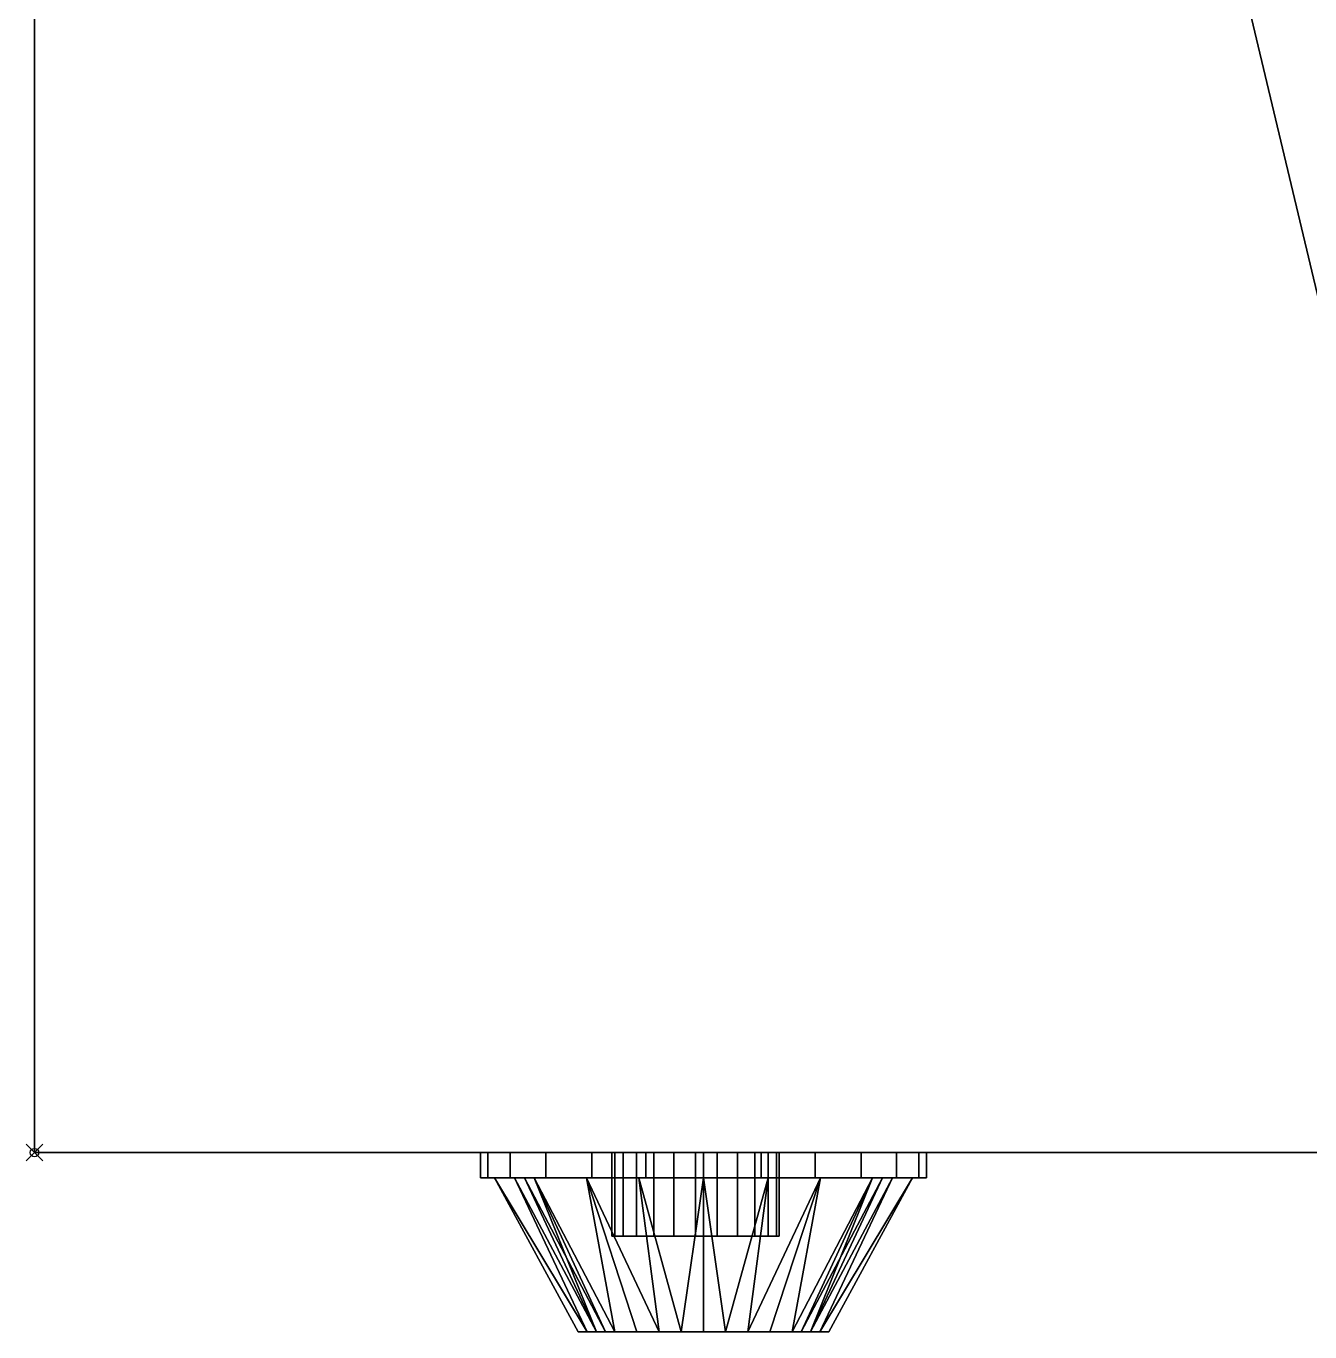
# Model space of a CAD drawing. Extents: x -9 to 861, y -1446 to 1.
# Drawn here: x -1 to 152.5, y -767.4 to -611.3 of the extents above; entities that cross this region are included whole.
import ezdxf

# ---------------------------------------------------------------- set-up
doc = ezdxf.new("R2010")
doc.units = 0
doc.header["$PDMODE"] = 35
for name, color, linetype in [('IQ_200_2D', 1, 'Continuous'), ('IQ_200_3D', 1, 'Continuous'), ('IQ_204_2D', 7, 'Continuous'), ('IQ_BLACK_3D', 250, 'Continuous'), ('IQ_BLUE_3D', 5, 'Continuous'), ('IQ_GRAY_3D', 8, 'Continuous'), ('IQ_INS_3D', 3, 'Continuous')]:
    doc.layers.add(name, color=color, linetype=linetype)

msp = doc.modelspace()

# ---------------------------------------------------------------- linework, layer by layer
at = {"layer": 'IQ_200_2D', "transparency": 33554687}
for q in [(0, 0), (860, -746)]:
    msp.add_line((0, -746), q, dxfattribs=at)
at = {"layer": 'IQ_204_2D', "transparency": 33554687}
for p, q in [((53.32, -749), (53.32, -746)), ((106.68, -749), (106.68, -746)), ((53.32, -749), (106.68, -749)), ((65, -767.44), (55, -749)), ((95, -767.44), (104.99, -749)), ((65, -767.44), (95, -767.44))]:
    msp.add_line(p, q, dxfattribs=at)
at = {"layer": 'IQ_INS_3D', "transparency": 33554687}
msp.add_point((0, -746), dxfattribs=at)

# ---------------------------------------------------------------- meshes
at = {"layer": 'IQ_200_3D', "transparency": 33554687}
mesh = msp.add_polyface(dxfattribs=at)
corners = [(860, 0, 108), (860, -671, 108), (160, -671, 108), (160, -746, 108), (0, -746, 108), (0, 0, 108)]
mesh.append_faces([[corners[k] for k in face] for face in [(0, 1, 2, 5)]], dxfattribs={"vtx2": -1})
mesh.append_faces([[corners[k] for k in face] for face in [(2, 3, 4, 5)]], dxfattribs={"vtx3": -1})
mesh = msp.add_polyface(dxfattribs=at)
corners = [(860, 0, 633), (0, 0, 633), (0, -746, 633), (160, -746, 633), (160, -671, 633), (860, -671, 633)]
mesh.append_faces([[corners[k] for k in face] for face in [(2, 3, 4, 1)]], dxfattribs={"vtx2": -1})
mesh.append_faces([[corners[k] for k in face] for face in [(4, 5, 0, 1)]], dxfattribs={"vtx3": -1})
mesh = msp.add_polyface(dxfattribs=at)
corners = [(0, -746, 108), (0, -746, 633), (0, 0, 633), (0, 0, 108)]
mesh.append_faces([[corners[k] for k in face] for face in [(0, 1, 2, 3)]])
mesh = msp.add_polyface(dxfattribs=at)
corners = [(160, -746, 633), (0, -746, 633), (0, -746, 108), (160, -746, 108), (145, -746, 628), (145, -746, 583), (145, -746, 158), (145, -746, 113), (15, -746, 113), (15, -746, 158), (15, -746, 583), (15, -746, 628)]
mesh.append_faces([[corners[k] for k in face] for face in [(1, 11, 4, 0), (2, 8, 9, 1)]], dxfattribs={"vtx0": -1, "vtx2": -1})
mesh.append_faces([[corners[k] for k in face] for face in [(0, 4, 5, 6)]], dxfattribs={"vtx0": -1, "vtx3": -1})
mesh.append_faces([[corners[k] for k in face] for face in [(10, 11, 1, 9)]], dxfattribs={"vtx1": -1, "vtx2": -1})
mesh.append_faces([[corners[k] for k in face] for face in [(7, 8, 2, 3), (6, 7, 3, 0)]], dxfattribs={"vtx1": -1, "vtx3": -1})
at = {"layer": 'IQ_BLACK_3D', "transparency": 33554687}
mesh = msp.add_polyface(dxfattribs=at)
corners = [(15, -746, 583), (15, -746, 158), (145, -746, 158), (145, -746, 583), (97.25, -746, 276.75), (97.25, -746, 260.5), (62.25, -746, 260.5), (62.25, -746, 276.75)]
mesh.append_faces([[corners[k] for k in face] for face in [(5, 2, 4)]], dxfattribs={"vtx0": -1, "vtx1": -1})
mesh.append_faces([[corners[k] for k in face] for face in [(0, 7, 4), (7, 0, 1, 6)]], dxfattribs={"vtx0": -1, "vtx2": -1})
mesh.append_faces([[corners[k] for k in face] for face in [(4, 2, 3, 0)]], dxfattribs={"vtx0": -1, "vtx3": -1})
mesh.append_faces([[corners[k] for k in face] for face in [(5, 6, 1, 2)]], dxfattribs={"vtx1": -1, "vtx3": -1})
mesh = msp.add_polyface(dxfattribs=at)
corners = [(106.68, -746, 528.82), (105.77, -746, 521.92), (103.1, -746, 515.49), (98.86, -746, 509.96), (93.34, -746, 505.72), (86.9, -746, 503.06), (80, -746, 502.15), (73.1, -746, 503.06), (66.66, -746, 505.72), (61.14, -746, 509.96), (56.9, -746, 515.49), (54.23, -746, 521.92), (53.32, -746, 528.82), (54.23, -746, 535.73), (56.9, -746, 542.16), (61.14, -746, 547.69), (66.66, -746, 551.93), (73.1, -746, 554.59), (80, -746, 555.5), (86.9, -746, 554.59), (93.34, -746, 551.93), (98.86, -746, 547.69), (103.1, -746, 542.16), (105.77, -746, 535.73)]
mesh.append_faces([[corners[k] for k in face] for face in [(11, 9, 10), (13, 11, 12), (16, 13, 14, 15), (23, 21, 22)]], dxfattribs={"vtx0": -1})
mesh.append_faces([[corners[k] for k in face] for face in [(13, 16, 21)]], dxfattribs={"vtx0": -1, "vtx1": -1, "vtx2": -1})
mesh.append_faces([[corners[k] for k in face] for face in [(1, 8, 13, 21)]], dxfattribs={"vtx0": -1, "vtx1": -1, "vtx2": -1, "vtx3": -1})
mesh.append_faces([[corners[k] for k in face] for face in [(1, 4, 5, 6)]], dxfattribs={"vtx0": -1, "vtx3": -1})
mesh.append_faces([[corners[k] for k in face] for face in [(8, 9, 11, 13)]], dxfattribs={"vtx1": -1, "vtx2": -1, "vtx3": -1})
mesh.append_faces([[corners[k] for k in face] for face in [(6, 7, 8, 1), (23, 0, 1, 21), (19, 20, 21, 16)]], dxfattribs={"vtx2": -1, "vtx3": -1})
mesh.append_faces([[corners[k] for k in face] for face in [(1, 2, 3, 4), (16, 17, 18, 19)]], dxfattribs={"vtx3": -1})
mesh = msp.add_polyface(dxfattribs=at)
corners = [(53.32, -746, 528.82), (54.23, -746, 521.92), (56.9, -746, 515.49), (61.14, -746, 509.96), (66.66, -746, 505.72), (73.1, -746, 503.06), (80, -746, 502.15), (86.9, -746, 503.06), (93.34, -746, 505.72), (98.86, -746, 509.96), (103.1, -746, 515.49), (105.77, -746, 521.92), (106.68, -746, 528.82), (106.68, -749, 528.82), (105.77, -749, 521.92), (103.1, -749, 515.49), (98.86, -749, 509.96), (93.34, -749, 505.72), (86.9, -749, 503.06), (80, -749, 502.15), (73.1, -749, 503.06), (66.66, -749, 505.72), (61.14, -749, 509.96), (56.9, -749, 515.49), (54.23, -749, 521.92), (53.32, -749, 528.82)]
mesh.append_faces([[corners[k] for k in face] for face in [(13, 14, 11, 12), (0, 1, 24, 25)]], dxfattribs={"vtx1": -1})
mesh.append_faces([[corners[k] for k in face] for face in [(14, 15, 10, 11), (16, 17, 8, 9), (15, 16, 9, 10), (17, 18, 7, 8), (6, 7, 18, 19), (19, 20, 5, 6), (20, 21, 4, 5), (22, 23, 2, 3), (21, 22, 3, 4), (23, 24, 1, 2)]], dxfattribs={"vtx1": -1, "vtx3": -1})
mesh = msp.add_polyface(dxfattribs=at)
corners = [(106.68, -746, 528.82), (105.77, -746, 535.73), (103.1, -746, 542.16), (98.86, -746, 547.69), (93.34, -746, 551.93), (86.9, -746, 554.59), (80, -746, 555.5), (73.1, -746, 554.59), (66.66, -746, 551.93), (61.14, -746, 547.69), (56.9, -746, 542.16), (54.23, -746, 535.73), (53.32, -746, 528.82), (53.32, -749, 528.82), (54.23, -749, 535.73), (56.9, -749, 542.16), (61.14, -749, 547.69), (66.66, -749, 551.93), (73.1, -749, 554.59), (80, -749, 555.5), (86.9, -749, 554.59), (93.34, -749, 551.93), (98.86, -749, 547.69), (103.1, -749, 542.16), (105.77, -749, 535.73), (106.68, -749, 528.82)]
mesh.append_faces([[corners[k] for k in face] for face in [(13, 14, 11, 12), (0, 1, 24, 25)]], dxfattribs={"vtx1": -1})
mesh.append_faces([[corners[k] for k in face] for face in [(14, 15, 10, 11), (16, 17, 8, 9), (15, 16, 9, 10), (17, 18, 7, 8), (6, 7, 18, 19), (19, 20, 5, 6), (20, 21, 4, 5), (22, 23, 2, 3), (21, 22, 3, 4), (23, 24, 1, 2)]], dxfattribs={"vtx1": -1, "vtx3": -1})
mesh = msp.add_polyface(dxfattribs=at)
corners = [(106.68, -746, 443.82), (105.77, -746, 436.92), (103.1, -746, 430.49), (98.86, -746, 424.96), (93.34, -746, 420.72), (86.9, -746, 418.06), (80, -746, 417.15), (73.1, -746, 418.06), (66.66, -746, 420.72), (61.14, -746, 424.96), (56.9, -746, 430.49), (54.23, -746, 436.92), (53.32, -746, 443.82), (54.23, -746, 450.73), (56.9, -746, 457.16), (61.14, -746, 462.69), (66.66, -746, 466.93), (73.1, -746, 469.59), (80, -746, 470.5), (86.9, -746, 469.59), (93.34, -746, 466.93), (98.86, -746, 462.69), (103.1, -746, 457.16), (105.77, -746, 450.73)]
mesh.append_faces([[corners[k] for k in face] for face in [(11, 9, 10), (4, 2, 3), (16, 13, 14, 15)]], dxfattribs={"vtx0": -1})
mesh.append_faces([[corners[k] for k in face] for face in [(13, 16, 21)]], dxfattribs={"vtx0": -1, "vtx1": -1, "vtx2": -1})
mesh.append_faces([[corners[k] for k in face] for face in [(2, 8, 13, 21)]], dxfattribs={"vtx0": -1, "vtx1": -1, "vtx2": -1, "vtx3": -1})
mesh.append_faces([[corners[k] for k in face] for face in [(2, 4, 5, 6)]], dxfattribs={"vtx0": -1, "vtx3": -1})
mesh.append_faces([[corners[k] for k in face] for face in [(12, 13, 11)]], dxfattribs={"vtx1": -1})
mesh.append_faces([[corners[k] for k in face] for face in [(8, 9, 11, 13)]], dxfattribs={"vtx1": -1, "vtx2": -1, "vtx3": -1})
mesh.append_faces([[corners[k] for k in face] for face in [(0, 1, 2, 23)]], dxfattribs={"vtx2": -1})
mesh.append_faces([[corners[k] for k in face] for face in [(6, 7, 8, 2), (21, 22, 23, 2), (19, 20, 21, 16)]], dxfattribs={"vtx2": -1, "vtx3": -1})
mesh.append_faces([[corners[k] for k in face] for face in [(16, 17, 18, 19)]], dxfattribs={"vtx3": -1})
mesh = msp.add_polyface(dxfattribs=at)
corners = [(53.32, -746, 443.82), (54.23, -746, 436.92), (56.9, -746, 430.49), (61.14, -746, 424.96), (66.66, -746, 420.72), (73.1, -746, 418.06), (80, -746, 417.15), (86.9, -746, 418.06), (93.34, -746, 420.72), (98.86, -746, 424.96), (103.1, -746, 430.49), (105.77, -746, 436.92), (106.68, -746, 443.82), (106.68, -749, 443.82), (105.77, -749, 436.92), (103.1, -749, 430.49), (98.86, -749, 424.96), (93.34, -749, 420.72), (86.9, -749, 418.06), (80, -749, 417.15), (73.1, -749, 418.06), (66.66, -749, 420.72), (61.14, -749, 424.96), (56.9, -749, 430.49), (54.23, -749, 436.92), (53.32, -749, 443.82)]
mesh.append_faces([[corners[k] for k in face] for face in [(13, 14, 11, 12), (0, 1, 24, 25)]], dxfattribs={"vtx1": -1})
mesh.append_faces([[corners[k] for k in face] for face in [(14, 15, 10, 11), (16, 17, 8, 9), (15, 16, 9, 10), (17, 18, 7, 8), (6, 7, 18, 19), (19, 20, 5, 6), (20, 21, 4, 5), (22, 23, 2, 3), (21, 22, 3, 4), (23, 24, 1, 2)]], dxfattribs={"vtx1": -1, "vtx3": -1})
mesh = msp.add_polyface(dxfattribs=at)
corners = [(106.68, -746, 443.82), (105.77, -746, 450.73), (103.1, -746, 457.16), (98.86, -746, 462.69), (93.34, -746, 466.93), (86.9, -746, 469.59), (80, -746, 470.5), (73.1, -746, 469.59), (66.66, -746, 466.93), (61.14, -746, 462.69), (56.9, -746, 457.16), (54.23, -746, 450.73), (53.32, -746, 443.82), (53.32, -749, 443.82), (54.23, -749, 450.73), (56.9, -749, 457.16), (61.14, -749, 462.69), (66.66, -749, 466.93), (73.1, -749, 469.59), (80, -749, 470.5), (86.9, -749, 469.59), (93.34, -749, 466.93), (98.86, -749, 462.69), (103.1, -749, 457.16), (105.77, -749, 450.73), (106.68, -749, 443.82)]
mesh.append_faces([[corners[k] for k in face] for face in [(13, 14, 11, 12), (0, 1, 24, 25)]], dxfattribs={"vtx1": -1})
mesh.append_faces([[corners[k] for k in face] for face in [(14, 15, 10, 11), (16, 17, 8, 9), (15, 16, 9, 10), (17, 18, 7, 8), (6, 7, 18, 19), (19, 20, 5, 6), (20, 21, 4, 5), (22, 23, 2, 3), (21, 22, 3, 4), (23, 24, 1, 2)]], dxfattribs={"vtx1": -1, "vtx3": -1})
mesh = msp.add_polyface(dxfattribs=at)
corners = [(106.68, -746, 358.82), (105.77, -746, 351.92), (103.1, -746, 345.49), (98.86, -746, 339.96), (93.34, -746, 335.72), (86.9, -746, 333.06), (80, -746, 332.15), (73.1, -746, 333.06), (66.66, -746, 335.72), (61.14, -746, 339.96), (56.9, -746, 345.49), (54.23, -746, 351.92), (53.32, -746, 358.82), (54.23, -746, 365.73), (56.9, -746, 372.16), (61.14, -746, 377.69), (66.66, -746, 381.93), (73.1, -746, 384.59), (80, -746, 385.5), (86.9, -746, 384.59), (93.34, -746, 381.93), (98.86, -746, 377.69), (103.1, -746, 372.16), (105.77, -746, 365.73)]
mesh.append_faces([[corners[k] for k in face] for face in [(11, 9, 10), (13, 11, 12), (16, 13, 14, 15), (23, 21, 22)]], dxfattribs={"vtx0": -1})
mesh.append_faces([[corners[k] for k in face] for face in [(13, 16, 21)]], dxfattribs={"vtx0": -1, "vtx1": -1, "vtx2": -1})
mesh.append_faces([[corners[k] for k in face] for face in [(1, 8, 13, 21)]], dxfattribs={"vtx0": -1, "vtx1": -1, "vtx2": -1, "vtx3": -1})
mesh.append_faces([[corners[k] for k in face] for face in [(1, 4, 5, 6)]], dxfattribs={"vtx0": -1, "vtx3": -1})
mesh.append_faces([[corners[k] for k in face] for face in [(8, 9, 11, 13)]], dxfattribs={"vtx1": -1, "vtx2": -1, "vtx3": -1})
mesh.append_faces([[corners[k] for k in face] for face in [(6, 7, 8, 1), (23, 0, 1, 21), (19, 20, 21, 16)]], dxfattribs={"vtx2": -1, "vtx3": -1})
mesh.append_faces([[corners[k] for k in face] for face in [(1, 2, 3, 4), (16, 17, 18, 19)]], dxfattribs={"vtx3": -1})
mesh = msp.add_polyface(dxfattribs=at)
corners = [(53.32, -746, 358.82), (54.23, -746, 351.92), (56.9, -746, 345.49), (61.14, -746, 339.96), (66.66, -746, 335.72), (73.1, -746, 333.06), (80, -746, 332.15), (86.9, -746, 333.06), (93.34, -746, 335.72), (98.86, -746, 339.96), (103.1, -746, 345.49), (105.77, -746, 351.92), (106.68, -746, 358.82), (106.68, -749, 358.82), (105.77, -749, 351.92), (103.1, -749, 345.49), (98.86, -749, 339.96), (93.34, -749, 335.72), (86.9, -749, 333.06), (80, -749, 332.15), (73.1, -749, 333.06), (66.66, -749, 335.72), (61.14, -749, 339.96), (56.9, -749, 345.49), (54.23, -749, 351.92), (53.32, -749, 358.82)]
mesh.append_faces([[corners[k] for k in face] for face in [(13, 14, 11, 12), (0, 1, 24, 25)]], dxfattribs={"vtx1": -1})
mesh.append_faces([[corners[k] for k in face] for face in [(14, 15, 10, 11), (16, 17, 8, 9), (15, 16, 9, 10), (17, 18, 7, 8), (6, 7, 18, 19), (19, 20, 5, 6), (20, 21, 4, 5), (22, 23, 2, 3), (21, 22, 3, 4), (23, 24, 1, 2)]], dxfattribs={"vtx1": -1, "vtx3": -1})
mesh = msp.add_polyface(dxfattribs=at)
corners = [(106.68, -746, 358.82), (105.77, -746, 365.73), (103.1, -746, 372.16), (98.86, -746, 377.69), (93.34, -746, 381.93), (86.9, -746, 384.59), (80, -746, 385.5), (73.1, -746, 384.59), (66.66, -746, 381.93), (61.14, -746, 377.69), (56.9, -746, 372.16), (54.23, -746, 365.73), (53.32, -746, 358.82), (53.32, -749, 358.82), (54.23, -749, 365.73), (56.9, -749, 372.16), (61.14, -749, 377.69), (66.66, -749, 381.93), (73.1, -749, 384.59), (80, -749, 385.5), (86.9, -749, 384.59), (93.34, -749, 381.93), (98.86, -749, 377.69), (103.1, -749, 372.16), (105.77, -749, 365.73), (106.68, -749, 358.82)]
mesh.append_faces([[corners[k] for k in face] for face in [(13, 14, 11, 12), (0, 1, 24, 25)]], dxfattribs={"vtx1": -1})
mesh.append_faces([[corners[k] for k in face] for face in [(14, 15, 10, 11), (16, 17, 8, 9), (15, 16, 9, 10), (17, 18, 7, 8), (6, 7, 18, 19), (19, 20, 5, 6), (20, 21, 4, 5), (22, 23, 2, 3), (21, 22, 3, 4), (23, 24, 1, 2)]], dxfattribs={"vtx1": -1, "vtx3": -1})
mesh = msp.add_polyface(dxfattribs=at)
corners = [(89.06, -746, 161.02), (88.72, -746, 158.44), (87.72, -746, 156.02), (86.13, -746, 153.95), (84.06, -746, 152.36), (81.65, -746, 151.36), (79.06, -746, 151.02), (76.47, -746, 151.36), (74.06, -746, 152.36), (71.99, -746, 153.95), (70.4, -746, 156.02), (69.4, -746, 158.44), (69.06, -746, 161.02), (69.4, -746, 163.61), (70.4, -746, 166.02), (71.99, -746, 168.09), (74.06, -746, 169.68), (76.47, -746, 170.68), (79.06, -746, 171.02), (81.65, -746, 170.68), (84.06, -746, 169.68), (86.13, -746, 168.09), (87.72, -746, 166.02), (88.72, -746, 163.61)]
mesh.append_faces([[corners[k] for k in face] for face in [(8, 6, 7), (23, 21, 22)]], dxfattribs={"vtx0": -1})
mesh.append_faces([[corners[k] for k in face] for face in [(8, 0, 3, 6)]], dxfattribs={"vtx0": -1, "vtx1": -1, "vtx2": -1, "vtx3": -1})
mesh.append_faces([[corners[k] for k in face] for face in [(12, 14, 15, 16)]], dxfattribs={"vtx0": -1, "vtx3": -1})
mesh.append_faces([[corners[k] for k in face] for face in [(16, 17, 19, 12), (23, 0, 12, 19)]], dxfattribs={"vtx1": -1, "vtx2": -1, "vtx3": -1})
mesh.append_faces([[corners[k] for k in face] for face in [(17, 18, 19), (12, 13, 14)]], dxfattribs={"vtx2": -1})
mesh.append_faces([[corners[k] for k in face] for face in [(8, 9, 10, 0), (10, 11, 12, 0), (19, 20, 21, 23)]], dxfattribs={"vtx2": -1, "vtx3": -1})
mesh.append_faces([[corners[k] for k in face] for face in [(3, 4, 5, 6), (0, 1, 2, 3)]], dxfattribs={"vtx3": -1})
mesh = msp.add_polyface(dxfattribs=at)
corners = [(69.06, -746, 161.02), (69.4, -746, 158.44), (70.4, -746, 156.02), (71.99, -746, 153.95), (74.06, -746, 152.36), (76.47, -746, 151.36), (79.06, -746, 151.02), (81.65, -746, 151.36), (84.06, -746, 152.36), (86.13, -746, 153.95), (87.72, -746, 156.02), (88.72, -746, 158.44), (89.06, -746, 161.02), (89.06, -756, 161.02), (88.72, -756, 158.44), (87.72, -756, 156.02), (86.13, -756, 153.95), (84.06, -756, 152.36), (81.65, -756, 151.36), (79.06, -756, 151.02), (76.47, -756, 151.36), (74.06, -756, 152.36), (71.99, -756, 153.95), (70.4, -756, 156.02), (69.4, -756, 158.44), (69.06, -756, 161.02)]
mesh.append_faces([[corners[k] for k in face] for face in [(13, 14, 11, 12), (0, 1, 24, 25)]], dxfattribs={"vtx1": -1})
mesh.append_faces([[corners[k] for k in face] for face in [(14, 15, 10, 11), (16, 17, 8, 9), (15, 16, 9, 10), (17, 18, 7, 8), (6, 7, 18, 19), (19, 20, 5, 6), (20, 21, 4, 5), (22, 23, 2, 3), (21, 22, 3, 4), (23, 24, 1, 2)]], dxfattribs={"vtx1": -1, "vtx3": -1})
mesh = msp.add_polyface(dxfattribs=at)
corners = [(89.06, -746, 161.02), (88.72, -746, 163.61), (87.72, -746, 166.02), (86.13, -746, 168.09), (84.06, -746, 169.68), (81.65, -746, 170.68), (79.06, -746, 171.02), (76.47, -746, 170.68), (74.06, -746, 169.68), (71.99, -746, 168.09), (70.4, -746, 166.02), (69.4, -746, 163.61), (69.06, -746, 161.02), (69.06, -756, 161.02), (69.4, -756, 163.61), (70.4, -756, 166.02), (71.99, -756, 168.09), (74.06, -756, 169.68), (76.47, -756, 170.68), (79.06, -756, 171.02), (81.65, -756, 170.68), (84.06, -756, 169.68), (86.13, -756, 168.09), (87.72, -756, 166.02), (88.72, -756, 163.61), (89.06, -756, 161.02)]
mesh.append_faces([[corners[k] for k in face] for face in [(13, 14, 11, 12), (0, 1, 24, 25)]], dxfattribs={"vtx1": -1})
mesh.append_faces([[corners[k] for k in face] for face in [(14, 15, 10, 11), (16, 17, 8, 9), (15, 16, 9, 10), (17, 18, 7, 8), (6, 7, 18, 19), (19, 20, 5, 6), (20, 21, 4, 5), (22, 23, 2, 3), (21, 22, 3, 4), (23, 24, 1, 2)]], dxfattribs={"vtx1": -1, "vtx3": -1})
mesh = msp.add_polyface(dxfattribs=at)
corners = [(106.68, -749, 528.82), (105.77, -749, 535.73), (103.1, -749, 542.16), (98.86, -749, 547.69), (93.34, -749, 551.93), (86.9, -749, 554.59), (80, -749, 555.5), (73.1, -749, 554.59), (66.66, -749, 551.93), (61.14, -749, 547.69), (56.9, -749, 542.16), (54.23, -749, 535.73), (53.32, -749, 528.82), (54.23, -749, 521.92), (56.9, -749, 515.49), (61.14, -749, 509.96), (66.66, -749, 505.72), (73.1, -749, 503.06), (80, -749, 502.15), (86.9, -749, 503.06), (93.34, -749, 505.72), (98.86, -749, 509.96), (103.1, -749, 515.49), (105.77, -749, 521.92)]
mesh.append_faces([[corners[k] for k in face] for face in [(1, 23, 0)]], dxfattribs={"vtx0": -1})
mesh.append_faces([[corners[k] for k in face] for face in [(3, 8, 11, 23), (11, 13, 16, 23)]], dxfattribs={"vtx0": -1, "vtx1": -1, "vtx2": -1, "vtx3": -1})
mesh.append_faces([[corners[k] for k in face] for face in [(23, 16, 17, 18)]], dxfattribs={"vtx0": -1, "vtx3": -1})
mesh.append_faces([[corners[k] for k in face] for face in [(10, 11, 8, 9)]], dxfattribs={"vtx1": -1})
mesh.append_faces([[corners[k] for k in face] for face in [(19, 20, 23, 18)]], dxfattribs={"vtx1": -1, "vtx2": -1})
mesh.append_faces([[corners[k] for k in face] for face in [(6, 7, 8, 5), (21, 22, 23, 20), (11, 12, 13)]], dxfattribs={"vtx2": -1})
mesh.append_faces([[corners[k] for k in face] for face in [(3, 4, 5, 8), (1, 2, 3, 23)]], dxfattribs={"vtx2": -1, "vtx3": -1})
mesh.append_faces([[corners[k] for k in face] for face in [(13, 14, 15, 16)]], dxfattribs={"vtx3": -1})
mesh = msp.add_polyface(dxfattribs=at)
corners = [(106.68, -749, 443.82), (105.77, -749, 450.73), (103.1, -749, 457.16), (98.86, -749, 462.69), (93.34, -749, 466.93), (86.9, -749, 469.59), (80, -749, 470.5), (73.1, -749, 469.59), (66.66, -749, 466.93), (61.14, -749, 462.69), (56.9, -749, 457.16), (54.23, -749, 450.73), (53.32, -749, 443.82), (54.23, -749, 436.92), (56.9, -749, 430.49), (61.14, -749, 424.96), (66.66, -749, 420.72), (73.1, -749, 418.06), (80, -749, 417.15), (86.9, -749, 418.06), (93.34, -749, 420.72), (98.86, -749, 424.96), (103.1, -749, 430.49), (105.77, -749, 436.92)]
mesh.append_faces([[corners[k] for k in face] for face in [(19, 22, 18)]], dxfattribs={"vtx0": -1, "vtx1": -1})
mesh.append_faces([[corners[k] for k in face] for face in [(3, 8, 11, 22), (11, 13, 16, 22)]], dxfattribs={"vtx0": -1, "vtx1": -1, "vtx2": -1, "vtx3": -1})
mesh.append_faces([[corners[k] for k in face] for face in [(10, 11, 8, 9), (0, 1, 22, 23), (12, 13, 11)]], dxfattribs={"vtx1": -1})
mesh.append_faces([[corners[k] for k in face] for face in [(6, 7, 8, 5), (20, 21, 22, 19)]], dxfattribs={"vtx2": -1})
mesh.append_faces([[corners[k] for k in face] for face in [(3, 4, 5, 8), (1, 2, 3, 22), (16, 17, 18, 22)]], dxfattribs={"vtx2": -1, "vtx3": -1})
mesh.append_faces([[corners[k] for k in face] for face in [(13, 14, 15, 16)]], dxfattribs={"vtx3": -1})
mesh = msp.add_polyface(dxfattribs=at)
corners = [(106.68, -749, 358.82), (105.77, -749, 365.73), (103.1, -749, 372.16), (98.86, -749, 377.69), (93.34, -749, 381.93), (86.9, -749, 384.59), (80, -749, 385.5), (73.1, -749, 384.59), (66.66, -749, 381.93), (61.14, -749, 377.69), (56.9, -749, 372.16), (54.23, -749, 365.73), (53.32, -749, 358.82), (54.23, -749, 351.92), (56.9, -749, 345.49), (61.14, -749, 339.96), (66.66, -749, 335.72), (73.1, -749, 333.06), (80, -749, 332.15), (86.9, -749, 333.06), (93.34, -749, 335.72), (98.86, -749, 339.96), (103.1, -749, 345.49), (105.77, -749, 351.92)]
mesh.append_faces([[corners[k] for k in face] for face in [(1, 23, 0)]], dxfattribs={"vtx0": -1})
mesh.append_faces([[corners[k] for k in face] for face in [(3, 8, 11, 23), (11, 13, 16, 23)]], dxfattribs={"vtx0": -1, "vtx1": -1, "vtx2": -1, "vtx3": -1})
mesh.append_faces([[corners[k] for k in face] for face in [(23, 16, 17, 18)]], dxfattribs={"vtx0": -1, "vtx3": -1})
mesh.append_faces([[corners[k] for k in face] for face in [(10, 11, 8, 9)]], dxfattribs={"vtx1": -1})
mesh.append_faces([[corners[k] for k in face] for face in [(19, 20, 23, 18)]], dxfattribs={"vtx1": -1, "vtx2": -1})
mesh.append_faces([[corners[k] for k in face] for face in [(6, 7, 8, 5), (21, 22, 23, 20), (11, 12, 13)]], dxfattribs={"vtx2": -1})
mesh.append_faces([[corners[k] for k in face] for face in [(3, 4, 5, 8), (1, 2, 3, 23)]], dxfattribs={"vtx2": -1, "vtx3": -1})
mesh.append_faces([[corners[k] for k in face] for face in [(13, 14, 15, 16)]], dxfattribs={"vtx3": -1})
mesh = msp.add_polyface(dxfattribs=at)
corners = [(55, -749, 528.82), (59.77, -749, 543.52), (72.27, -749, 552.6), (87.73, -749, 552.6), (100.23, -749, 543.52), (105, -749, 528.82), (100.23, -749, 514.13), (87.73, -749, 505.05), (72.27, -749, 505.05), (59.77, -749, 514.13)]
mesh.append_faces([[corners[k] for k in face] for face in [(5, 0, 1, 4), (0, 5, 6)]], dxfattribs={"vtx0": -1, "vtx2": -1})
mesh.append_faces([[corners[k] for k in face] for face in [(0, 6, 7, 8)]], dxfattribs={"vtx0": -1, "vtx3": -1})
mesh.append_faces([[corners[k] for k in face] for face in [(2, 3, 4, 1), (8, 9, 0)]], dxfattribs={"vtx2": -1})
mesh = msp.add_polyface(dxfattribs=at)
corners = [(55, -749, 528.82), (59.77, -749, 514.13), (72.27, -749, 505.05), (87.73, -749, 505.05), (100.23, -749, 514.13), (105, -749, 528.82), (95, -767.44, 528.82), (90.61, -767.44, 518.22), (80, -767.44, 513.82), (69.39, -767.44, 518.22), (65, -767.44, 528.82), (85.3, -767.44, 516.02), (74.7, -767.44, 516.02), (92.8, -767.44, 523.52), (67.2, -767.44, 523.52), (93.98, -749, 509.59), (66.02, -749, 509.59), (77.35, -767.44, 514.92), (80, -749, 505.05), (82.65, -767.44, 514.92), (91.7, -767.44, 520.87), (102.61, -749, 521.48), (57.39, -749, 521.48), (66.1, -767.44, 526.17), (58.58, -749, 517.8), (87.95, -767.44, 517.12), (72.05, -767.44, 517.12), (93.9, -767.44, 526.17), (68.3, -767.44, 520.87)]
mesh.append_faces([[corners[k] for k in face] for face in [(0, 23, 10), (27, 5, 6)]], dxfattribs={"vtx0": -1})
mesh.append_faces([[corners[k] for k in face] for face in [(18, 17, 2), (3, 19, 18), (5, 27, 21), (17, 18, 8), (1, 28, 24)]], dxfattribs={"vtx0": -1, "vtx1": -1})
mesh.append_faces([[corners[k] for k in face] for face in [(1, 9, 28), (13, 4, 21), (14, 22, 24), (15, 25, 11), (18, 19, 8), (11, 3, 15), (9, 1, 16), (16, 12, 26), (4, 13, 20), (3, 11, 19), (15, 7, 25), (12, 16, 2)]], dxfattribs={"vtx0": -1, "vtx2": -1})
mesh.append_faces([[corners[k] for k in face] for face in [(20, 7, 4), (17, 12, 2), (0, 22, 23), (15, 4, 7), (14, 23, 22), (28, 14, 24), (26, 9, 16), (27, 13, 21)]], dxfattribs={"vtx1": -1, "vtx2": -1})
mesh = msp.add_polyface(dxfattribs=at)
corners = [(105, -749, 528.82), (100.23, -749, 543.52), (87.73, -749, 552.6), (72.27, -749, 552.6), (59.77, -749, 543.52), (55, -749, 528.82), (65, -767.44, 528.82), (69.39, -767.44, 539.43), (80, -767.44, 543.82), (90.61, -767.44, 539.43), (95, -767.44, 528.82), (74.7, -767.44, 541.63), (85.3, -767.44, 541.63), (67.2, -767.44, 534.13), (92.8, -767.44, 534.13), (66.02, -749, 548.06), (93.98, -749, 548.06), (82.65, -767.44, 542.73), (80, -749, 552.6), (77.35, -767.44, 542.73), (68.3, -767.44, 536.78), (57.39, -749, 536.17), (102.61, -749, 536.17), (93.9, -767.44, 531.48), (101.42, -749, 539.84), (72.05, -767.44, 540.53), (87.95, -767.44, 540.53), (66.1, -767.44, 531.48), (91.7, -767.44, 536.78)]
mesh.append_faces([[corners[k] for k in face] for face in [(0, 23, 10), (27, 5, 6)]], dxfattribs={"vtx0": -1})
mesh.append_faces([[corners[k] for k in face] for face in [(18, 17, 2), (3, 19, 18), (5, 27, 21), (17, 18, 8), (1, 28, 24)]], dxfattribs={"vtx0": -1, "vtx1": -1})
mesh.append_faces([[corners[k] for k in face] for face in [(1, 9, 28), (13, 4, 21), (14, 22, 24), (18, 19, 8), (11, 3, 15), (9, 1, 16), (3, 11, 19), (12, 16, 2)]], dxfattribs={"vtx0": -1, "vtx2": -1})
mesh.append_faces([[corners[k] for k in face] for face in [(16, 12, 26, 9)]], dxfattribs={"vtx0": -1, "vtx3": -1})
mesh.append_faces([[corners[k] for k in face] for face in [(25, 11, 15, 7), (20, 7, 4, 13), (17, 12, 2), (0, 22, 23), (15, 4, 7), (14, 23, 22), (28, 14, 24), (27, 13, 21)]], dxfattribs={"vtx1": -1, "vtx2": -1})
mesh = msp.add_polyface(dxfattribs=at)
corners = [(55, -749, 443.82), (59.77, -749, 458.52), (72.27, -749, 467.6), (87.73, -749, 467.6), (100.23, -749, 458.52), (105, -749, 443.82), (100.23, -749, 429.13), (87.73, -749, 420.05), (72.27, -749, 420.05), (59.77, -749, 429.13)]
mesh.append_faces([[corners[k] for k in face] for face in [(5, 0, 1, 4), (0, 5, 6)]], dxfattribs={"vtx0": -1, "vtx2": -1})
mesh.append_faces([[corners[k] for k in face] for face in [(0, 6, 7, 8)]], dxfattribs={"vtx0": -1, "vtx3": -1})
mesh.append_faces([[corners[k] for k in face] for face in [(2, 3, 4, 1), (8, 9, 0)]], dxfattribs={"vtx2": -1})
mesh = msp.add_polyface(dxfattribs=at)
corners = [(55, -749, 443.82), (59.77, -749, 429.13), (72.27, -749, 420.05), (87.73, -749, 420.05), (100.23, -749, 429.13), (105, -749, 443.82), (95, -767.44, 443.82), (90.61, -767.44, 433.22), (80, -767.44, 428.82), (69.39, -767.44, 433.22), (65, -767.44, 443.82), (85.3, -767.44, 431.02), (74.7, -767.44, 431.02), (92.8, -767.44, 438.52), (67.2, -767.44, 438.52), (93.98, -749, 424.59), (66.02, -749, 424.59), (77.35, -767.44, 429.92), (80, -749, 420.05), (82.65, -767.44, 429.92), (91.7, -767.44, 435.87), (102.61, -749, 436.48), (57.39, -749, 436.48), (66.1, -767.44, 441.17), (58.58, -749, 432.8), (87.95, -767.44, 432.12), (72.05, -767.44, 432.12), (93.9, -767.44, 441.17), (68.3, -767.44, 435.87)]
mesh.append_faces([[corners[k] for k in face] for face in [(0, 23, 10), (27, 5, 6)]], dxfattribs={"vtx0": -1})
mesh.append_faces([[corners[k] for k in face] for face in [(18, 17, 2), (3, 19, 18), (5, 27, 21), (17, 18, 8), (1, 28, 24)]], dxfattribs={"vtx0": -1, "vtx1": -1})
mesh.append_faces([[corners[k] for k in face] for face in [(1, 9, 28), (13, 4, 21), (14, 22, 24), (15, 25, 11), (18, 19, 8), (11, 3, 15), (9, 1, 16), (16, 12, 26), (3, 11, 19), (15, 7, 25), (12, 16, 2)]], dxfattribs={"vtx0": -1, "vtx2": -1})
mesh.append_faces([[corners[k] for k in face] for face in [(20, 7, 4, 13), (17, 12, 2), (0, 22, 23), (15, 4, 7), (14, 23, 22), (28, 14, 24), (26, 9, 16), (27, 13, 21)]], dxfattribs={"vtx1": -1, "vtx2": -1})
mesh = msp.add_polyface(dxfattribs=at)
corners = [(105, -749, 443.82), (100.23, -749, 458.52), (87.73, -749, 467.6), (72.27, -749, 467.6), (59.77, -749, 458.52), (55, -749, 443.82), (65, -767.44, 443.82), (69.39, -767.44, 454.43), (80, -767.44, 458.82), (90.61, -767.44, 454.43), (95, -767.44, 443.82), (74.7, -767.44, 456.63), (85.3, -767.44, 456.63), (67.2, -767.44, 449.13), (92.8, -767.44, 449.13), (66.02, -749, 463.06), (93.98, -749, 463.06), (82.65, -767.44, 457.73), (80, -749, 467.6), (77.35, -767.44, 457.73), (68.3, -767.44, 451.78), (57.39, -749, 451.17), (102.61, -749, 451.17), (93.9, -767.44, 446.48), (101.42, -749, 454.84), (72.05, -767.44, 455.53), (87.95, -767.44, 455.53), (66.1, -767.44, 446.48), (91.7, -767.44, 451.78)]
mesh.append_faces([[corners[k] for k in face] for face in [(0, 23, 10), (27, 5, 6)]], dxfattribs={"vtx0": -1})
mesh.append_faces([[corners[k] for k in face] for face in [(18, 17, 2), (3, 19, 18), (5, 27, 21), (17, 18, 8), (1, 28, 24)]], dxfattribs={"vtx0": -1, "vtx1": -1})
mesh.append_faces([[corners[k] for k in face] for face in [(1, 9, 28), (13, 4, 21), (14, 22, 24), (15, 25, 11), (18, 19, 8), (11, 3, 15), (9, 1, 16), (16, 12, 26), (3, 11, 19), (15, 7, 25), (12, 16, 2)]], dxfattribs={"vtx0": -1, "vtx2": -1})
mesh.append_faces([[corners[k] for k in face] for face in [(20, 7, 4, 13), (17, 12, 2), (0, 22, 23), (15, 4, 7), (14, 23, 22), (28, 14, 24), (26, 9, 16), (27, 13, 21)]], dxfattribs={"vtx1": -1, "vtx2": -1})
mesh = msp.add_polyface(dxfattribs=at)
corners = [(55, -749, 358.82), (59.77, -749, 373.52), (72.27, -749, 382.6), (87.73, -749, 382.6), (100.23, -749, 373.52), (105, -749, 358.82), (100.23, -749, 344.13), (87.73, -749, 335.05), (72.27, -749, 335.05), (59.77, -749, 344.13)]
mesh.append_faces([[corners[k] for k in face] for face in [(5, 0, 1, 4), (0, 5, 6)]], dxfattribs={"vtx0": -1, "vtx2": -1})
mesh.append_faces([[corners[k] for k in face] for face in [(0, 6, 7, 8)]], dxfattribs={"vtx0": -1, "vtx3": -1})
mesh.append_faces([[corners[k] for k in face] for face in [(2, 3, 4, 1), (8, 9, 0)]], dxfattribs={"vtx2": -1})
mesh = msp.add_polyface(dxfattribs=at)
corners = [(55, -749, 358.82), (59.77, -749, 344.13), (72.27, -749, 335.05), (87.73, -749, 335.05), (100.23, -749, 344.13), (105, -749, 358.82), (95, -767.44, 358.82), (90.61, -767.44, 348.22), (80, -767.44, 343.82), (69.39, -767.44, 348.22), (65, -767.44, 358.82), (85.3, -767.44, 346.02), (74.7, -767.44, 346.02), (92.8, -767.44, 353.52), (67.2, -767.44, 353.52), (93.98, -749, 339.59), (66.02, -749, 339.59), (77.35, -767.44, 344.92), (80, -749, 335.05), (82.65, -767.44, 344.92), (91.7, -767.44, 350.87), (102.61, -749, 351.48), (57.39, -749, 351.48), (66.1, -767.44, 356.17), (58.58, -749, 347.8), (87.95, -767.44, 347.12), (72.05, -767.44, 347.12), (93.9, -767.44, 356.17), (68.3, -767.44, 350.87)]
mesh.append_faces([[corners[k] for k in face] for face in [(0, 23, 10), (27, 5, 6)]], dxfattribs={"vtx0": -1})
mesh.append_faces([[corners[k] for k in face] for face in [(18, 17, 2), (3, 19, 18), (5, 27, 21), (17, 18, 8), (1, 28, 24)]], dxfattribs={"vtx0": -1, "vtx1": -1})
mesh.append_faces([[corners[k] for k in face] for face in [(1, 9, 28), (13, 4, 21), (14, 22, 24), (15, 25, 11), (18, 19, 8), (11, 3, 15), (9, 1, 16), (16, 12, 26), (3, 11, 19), (15, 7, 25), (12, 16, 2)]], dxfattribs={"vtx0": -1, "vtx2": -1})
mesh.append_faces([[corners[k] for k in face] for face in [(20, 7, 4, 13), (17, 12, 2), (0, 22, 23), (15, 4, 7), (14, 23, 22), (28, 14, 24), (26, 9, 16), (27, 13, 21)]], dxfattribs={"vtx1": -1, "vtx2": -1})
mesh = msp.add_polyface(dxfattribs=at)
corners = [(105, -749, 358.82), (100.23, -749, 373.52), (87.73, -749, 382.6), (72.27, -749, 382.6), (59.77, -749, 373.52), (55, -749, 358.82), (65, -767.44, 358.82), (69.39, -767.44, 369.43), (80, -767.44, 373.82), (90.61, -767.44, 369.43), (95, -767.44, 358.82), (74.7, -767.44, 371.63), (85.3, -767.44, 371.63), (67.2, -767.44, 364.13), (92.8, -767.44, 364.13), (66.02, -749, 378.06), (93.98, -749, 378.06), (82.65, -767.44, 372.73), (80, -749, 382.6), (77.35, -767.44, 372.73), (68.3, -767.44, 366.78), (57.39, -749, 366.17), (102.61, -749, 366.17), (93.9, -767.44, 361.48), (101.42, -749, 369.84), (72.05, -767.44, 370.53), (87.95, -767.44, 370.53), (66.1, -767.44, 361.48), (91.7, -767.44, 366.78)]
mesh.append_faces([[corners[k] for k in face] for face in [(0, 23, 10), (27, 5, 6)]], dxfattribs={"vtx0": -1})
mesh.append_faces([[corners[k] for k in face] for face in [(18, 17, 2), (3, 19, 18), (5, 27, 21), (17, 18, 8), (1, 28, 24)]], dxfattribs={"vtx0": -1, "vtx1": -1})
mesh.append_faces([[corners[k] for k in face] for face in [(1, 9, 28), (13, 4, 21), (14, 22, 24), (15, 25, 11), (18, 19, 8), (11, 3, 15), (9, 1, 16), (16, 12, 26), (3, 11, 19), (15, 7, 25), (12, 16, 2)]], dxfattribs={"vtx0": -1, "vtx2": -1})
mesh.append_faces([[corners[k] for k in face] for face in [(20, 7, 4, 13), (17, 12, 2), (0, 22, 23), (15, 4, 7), (14, 23, 22), (28, 14, 24), (26, 9, 16), (27, 13, 21)]], dxfattribs={"vtx1": -1, "vtx2": -1})
mesh = msp.add_polyface(dxfattribs=at)
corners = [(89.06, -756, 161.02), (88.72, -756, 163.61), (87.72, -756, 166.02), (86.13, -756, 168.09), (84.06, -756, 169.68), (81.65, -756, 170.68), (79.06, -756, 171.02), (76.47, -756, 170.68), (74.06, -756, 169.68), (71.99, -756, 168.09), (70.4, -756, 166.02), (69.4, -756, 163.61), (69.06, -756, 161.02), (69.4, -756, 158.44), (70.4, -756, 156.02), (71.99, -756, 153.95), (74.06, -756, 152.36), (76.47, -756, 151.36), (79.06, -756, 151.02), (81.65, -756, 151.36), (84.06, -756, 152.36), (86.13, -756, 153.95), (87.72, -756, 156.02), (88.72, -756, 158.44)]
mesh.append_faces([[corners[k] for k in face] for face in [(12, 9, 10, 11), (3, 1, 2), (16, 14, 15)]], dxfattribs={"vtx0": -1})
mesh.append_faces([[corners[k] for k in face] for face in [(1, 5, 12, 0)]], dxfattribs={"vtx0": -1, "vtx1": -1, "vtx2": -1})
mesh.append_faces([[corners[k] for k in face] for face in [(0, 14, 16, 21)]], dxfattribs={"vtx0": -1, "vtx1": -1, "vtx2": -1, "vtx3": -1})
mesh.append_faces([[corners[k] for k in face] for face in [(12, 5, 8, 9)]], dxfattribs={"vtx0": -1, "vtx1": -1, "vtx3": -1})
mesh.append_faces([[corners[k] for k in face] for face in [(22, 23, 0, 21), (19, 20, 21, 18)]], dxfattribs={"vtx2": -1})
mesh.append_faces([[corners[k] for k in face] for face in [(3, 4, 5, 1), (12, 13, 14, 0), (16, 17, 18, 21)]], dxfattribs={"vtx2": -1, "vtx3": -1})
mesh.append_faces([[corners[k] for k in face] for face in [(5, 6, 7, 8)]], dxfattribs={"vtx3": -1})
mesh = msp.add_polyface(dxfattribs=at)
corners = [(65, -767.44, 528.82), (69.39, -767.44, 518.22), (80, -767.44, 513.82), (90.61, -767.44, 518.22), (95, -767.44, 528.82), (90.61, -767.44, 539.43), (80, -767.44, 543.82), (69.39, -767.44, 539.43)]
mesh.append_faces([[corners[k] for k in face] for face in [(1, 2, 7, 0)]], dxfattribs={"vtx1": -1})
mesh.append_faces([[corners[k] for k in face] for face in [(3, 4, 7, 2)]], dxfattribs={"vtx1": -1, "vtx2": -1})
mesh.append_faces([[corners[k] for k in face] for face in [(5, 6, 7, 4)]], dxfattribs={"vtx2": -1})
mesh = msp.add_polyface(dxfattribs=at)
corners = [(65, -767.44, 443.82), (69.39, -767.44, 433.22), (80, -767.44, 428.82), (90.61, -767.44, 433.22), (95, -767.44, 443.82), (90.61, -767.44, 454.43), (80, -767.44, 458.82), (69.39, -767.44, 454.43)]
mesh.append_faces([[corners[k] for k in face] for face in [(1, 2, 7, 0)]], dxfattribs={"vtx1": -1})
mesh.append_faces([[corners[k] for k in face] for face in [(3, 4, 7, 2)]], dxfattribs={"vtx1": -1, "vtx2": -1})
mesh.append_faces([[corners[k] for k in face] for face in [(5, 6, 7, 4)]], dxfattribs={"vtx2": -1})
mesh = msp.add_polyface(dxfattribs=at)
corners = [(65, -767.44, 358.82), (69.39, -767.44, 348.22), (80, -767.44, 343.82), (90.61, -767.44, 348.22), (95, -767.44, 358.82), (90.61, -767.44, 369.43), (80, -767.44, 373.82), (69.39, -767.44, 369.43)]
mesh.append_faces([[corners[k] for k in face] for face in [(1, 2, 7, 0)]], dxfattribs={"vtx1": -1})
mesh.append_faces([[corners[k] for k in face] for face in [(3, 4, 7, 2)]], dxfattribs={"vtx1": -1, "vtx2": -1})
mesh.append_faces([[corners[k] for k in face] for face in [(5, 6, 7, 4)]], dxfattribs={"vtx2": -1})
at = {"layer": 'IQ_BLUE_3D', "transparency": 33554687}
mesh = msp.add_polyface(dxfattribs=at)
corners = [(15, -746, 113), (145, -746, 113), (145, -746, 158), (15, -746, 158)]
mesh.append_faces([[corners[k] for k in face] for face in [(0, 1, 2, 3)]])
mesh = msp.add_polyface(dxfattribs=at)
corners = [(145, -746, 583), (145, -746, 628), (15, -746, 628), (15, -746, 583)]
mesh.append_faces([[corners[k] for k in face] for face in [(0, 1, 2, 3)]])
at = {"layer": 'IQ_GRAY_3D', "transparency": 33554687}
mesh = msp.add_polyface(dxfattribs=at)
corners = [(62.25, -746, 276.75), (62.25, -746, 260.5), (97.25, -746, 260.5), (97.25, -746, 276.75)]
mesh.append_faces([[corners[k] for k in face] for face in [(0, 1, 2, 3)]])

doc.saveas('drawing.dxf')
